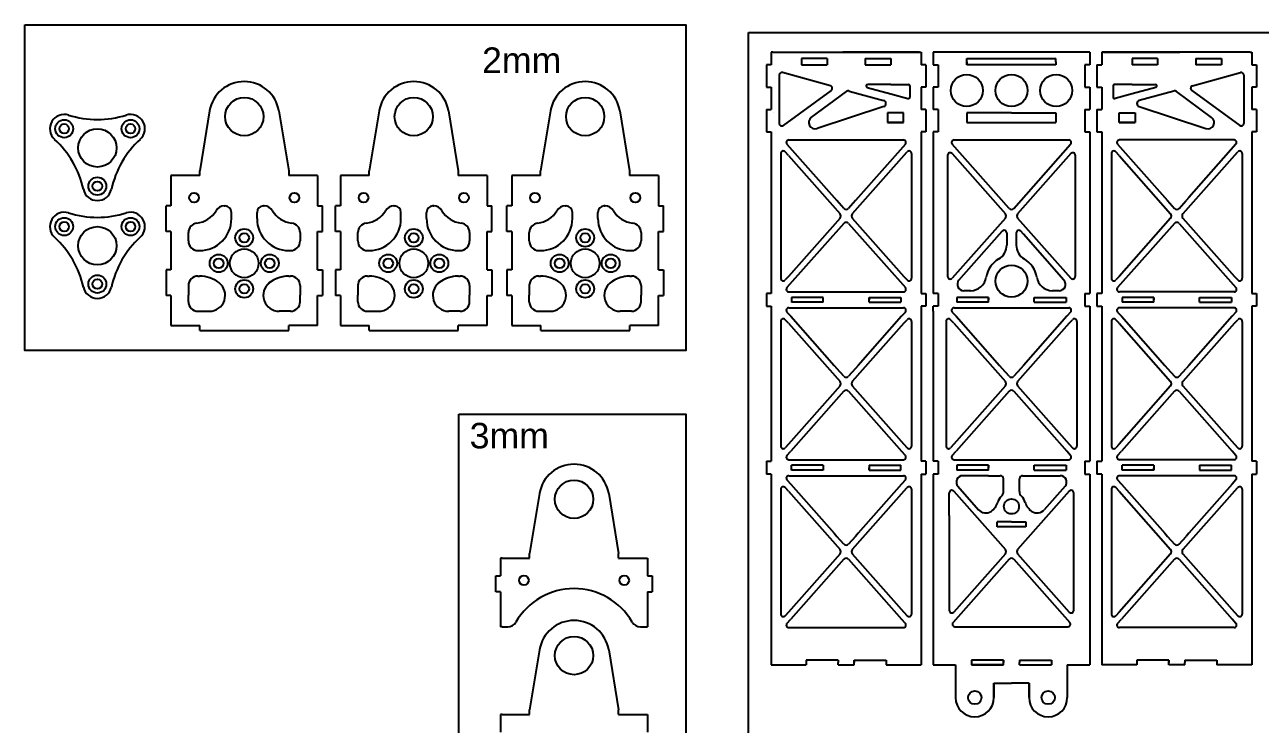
# Model space of a CAD drawing. Header units: millimetres. Extents: x 2149 to 2915, y 1257 to 1694.
# Drawn here: x 2148.8 to 2535.9, y 1474.5 to 1693.7 of the extents above; entities that cross this region are included whole.
import ezdxf

# ---------------------------------------------------------------- set-up
doc = ezdxf.new("R2010")
doc.units = ezdxf.units.MM
for name, color, linetype in [('1.5mm碳板', 114, 'Continuous'), ('2mm碳板', 1, 'Continuous'), ('3mm碳板', 160, 'Continuous'), ('沉头倒角', 90, 'Continuous')]:
    doc.layers.add(name, color=color, linetype=linetype)
doc.styles.get("Standard").update_dxf_attribs({"font": 'arial.ttf'})

msp = doc.modelspace()

# ---------------------------------------------------------------- linework, layer by layer
for points in [[(2148.77, 1693.7), (2355.9, 1693.7), (2355.9, 1591.58), (2148.77, 1591.58)], [(2375.49, 1691.27), (2915.17, 1691.27), (2915.17, 1257.02), (2375.49, 1257.02)], [(2284.72, 1571.67), (2355.9, 1571.67), (2355.9, 1257.02), (2284.72, 1257.02)]]:
    msp.add_lwpolyline(points, close=True)
at = {"layer": '1.5mm碳板'}
for p, q in [((2383.11, 1685.1), (2382.61, 1685.1)), ((2382.61, 1685.1), (2382.61, 1681.1)), ((2383.11, 1685.1), (2429.11, 1685.1)), ((2429.11, 1685.1), (2405.11, 1685.1)), ((2429.11, 1685.1), (2406.11, 1685.1)), ((2429.11, 1685.1), (2429.61, 1685.1)), ((2429.61, 1685.1), (2429.61, 1681.1)), ((2433.4, 1685.1), (2433.4, 1681.1)), ((2433.4, 1685.1), (2433.4, 1681.1)), ((2482.4, 1685.1), (2433.4, 1685.1)), ((2482.4, 1685.1), (2482.4, 1681.1)), ((2486.19, 1685.1), (2486.19, 1681.1)), ((2486.69, 1685.1), (2486.19, 1685.1)), ((2532.69, 1685.1), (2486.69, 1685.1)), ((2486.69, 1685.1), (2509.69, 1685.1)), ((2486.69, 1685.1), (2510.69, 1685.1)), ((2532.69, 1685.1), (2533.19, 1685.1)), ((2533.19, 1685.1), (2533.19, 1681.1)), ((2381.11, 1681.1), (2381.11, 1674.1)), ((2382.61, 1681.1), (2381.11, 1681.1)), ((2381.11, 1681.1), (2381.11, 1674.1)), ((2400.11, 1683.1), (2392.11, 1683.1)), ((2392.11, 1683.1), (2392.11, 1681.1)), ((2392.11, 1681.1), (2400.11, 1681.1)), ((2400.11, 1683.1), (2400.11, 1681.1)), ((2412.11, 1683.1), (2412.11, 1681.1)), ((2412.11, 1683.1), (2420.11, 1683.1)), ((2412.11, 1681.1), (2420.11, 1681.1)), ((2420.11, 1683.1), (2420.11, 1681.1)), ((2431.11, 1681.1), (2429.61, 1681.1)), ((2431.11, 1681.1), (2431.11, 1674.1)), ((2433.4, 1681.1), (2434.9, 1681.1)), ((2434.9, 1681.1), (2434.9, 1674.1)), ((2443.94, 1682.1), (2443.94, 1683.1)), ((2443.94, 1683.1), (2471.82, 1683.1)), ((2443.94, 1682.1), (2443.94, 1681.1)), ((2443.94, 1681.1), (2443.94, 1682.1)), ((2471.82, 1681.1), (2443.94, 1681.1)), ((2471.82, 1682.1), (2471.82, 1683.1)), ((2471.82, 1682.1), (2471.82, 1681.1)), ((2482.4, 1681.1), (2480.9, 1681.1)), ((2482.4, 1681.1), (2480.9, 1681.1)), ((2480.9, 1681.1), (2480.9, 1674.1)), ((2484.69, 1681.1), (2484.69, 1674.1)), ((2484.69, 1681.1), (2486.19, 1681.1)), ((2503.69, 1683.1), (2495.69, 1683.1)), ((2495.69, 1683.1), (2495.69, 1681.1)), ((2503.69, 1681.1), (2495.69, 1681.1)), ((2503.69, 1683.1), (2503.69, 1681.1)), ((2515.69, 1683.1), (2515.69, 1681.1)), ((2515.69, 1683.1), (2523.69, 1683.1)), ((2523.69, 1681.1), (2515.69, 1681.1)), ((2523.69, 1683.1), (2523.69, 1681.1)), ((2533.19, 1681.1), (2534.69, 1681.1)), ((2534.69, 1681.1), (2534.69, 1674.1)), ((2534.69, 1681.1), (2534.69, 1674.1)), ((2385.11, 1677.91), (2385.11, 1662.8)), ((2401.18, 1674.54), (2386.12, 1678.68)), ((2514.62, 1674.54), (2529.67, 1678.68)), ((2530.69, 1677.91), (2530.69, 1662.8)), ((2381.11, 1674.1), (2382.61, 1674.1)), ((2382.61, 1674.1), (2382.61, 1667.1)), ((2401.44, 1673.12), (2386.38, 1662.16)), ((2395.2, 1664.66), (2406.2, 1672.76)), ((2407.05, 1672.92), (2417.86, 1669.95)), ((2412.71, 1674.04), (2420.08, 1672.02)), ((2420.08, 1675.02), (2412.85, 1675.02)), ((2420.08, 1675.02), (2425.58, 1675.02)), ((2426.08, 1674.52), (2426.08, 1671.04)), ((2431.11, 1674.1), (2429.61, 1674.1)), ((2429.61, 1674.1), (2429.61, 1667.1)), ((2434.9, 1674.1), (2433.4, 1674.1)), ((2433.4, 1674.1), (2433.4, 1672.6)), ((2433.4, 1672.6), (2433.4, 1667.1)), ((2480.9, 1674.1), (2482.4, 1674.1)), ((2482.4, 1674.1), (2482.4, 1667.1)), ((2484.69, 1674.1), (2486.19, 1674.1)), ((2486.19, 1674.1), (2486.19, 1667.1)), ((2489.71, 1674.52), (2489.71, 1671.04)), ((2495.71, 1675.02), (2490.21, 1675.02)), ((2495.71, 1675.02), (2502.95, 1675.02)), ((2503.08, 1674.04), (2495.71, 1672.02)), ((2508.74, 1672.92), (2497.94, 1669.95)), ((2520.6, 1664.66), (2509.6, 1672.76)), ((2514.36, 1673.12), (2529.42, 1662.16)), ((2534.69, 1674.1), (2533.19, 1674.1)), ((2533.19, 1674.1), (2533.19, 1667.1)), ((2420.08, 1672.02), (2425.45, 1670.55)), ((2495.71, 1672.02), (2490.35, 1670.55)), ((2381.11, 1667.1), (2381.11, 1660.1)), ((2381.11, 1667.1), (2382.61, 1667.1)), ((2383.25, 1666.11), (2383.26, 1666.11)), ((2417.9, 1668.03), (2397.01, 1661.15)), ((2424.11, 1666.1), (2419.11, 1666.1)), ((2419.11, 1666.1), (2419.11, 1663.1)), ((2424.11, 1663.1), (2424.11, 1666.1)), ((2431.11, 1667.1), (2429.61, 1667.1)), ((2431.11, 1667.1), (2431.11, 1660.1)), ((2434.9, 1667.1), (2433.4, 1667.1)), ((2434.9, 1667.1), (2434.9, 1660.1)), ((2457.9, 1666.1), (2443.94, 1666.1)), ((2443.94, 1666.1), (2443.94, 1663.1)), ((2457.9, 1666.1), (2471.82, 1666.1)), ((2471.82, 1666.1), (2471.82, 1663.1)), ((2480.9, 1667.1), (2482.4, 1667.1)), ((2480.9, 1667.1), (2480.9, 1660.1)), ((2484.69, 1667.1), (2484.69, 1660.1)), ((2484.69, 1667.1), (2486.19, 1667.1)), ((2491.69, 1666.1), (2496.69, 1666.1)), ((2491.69, 1663.1), (2491.69, 1666.1)), ((2496.69, 1666.1), (2496.69, 1663.1)), ((2497.89, 1668.03), (2518.79, 1661.15)), ((2532.54, 1666.11), (2532.54, 1666.11)), ((2534.69, 1667.1), (2533.19, 1667.1)), ((2534.69, 1667.1), (2534.69, 1660.1)), ((2424.11, 1663.1), (2419.11, 1663.1)), ((2419.11, 1663.1), (2424.11, 1663.1)), ((2419.11, 1663.1), (2424.11, 1663.1)), ((2443.94, 1663.1), (2471.82, 1663.1)), ((2491.69, 1663.1), (2496.69, 1663.1)), ((2496.69, 1663.1), (2491.69, 1663.1)), ((2496.69, 1663.1), (2491.69, 1663.1)), ((2381.11, 1660.1), (2382.61, 1660.1)), ((2382.61, 1660.1), (2382.61, 1609.5)), ((2388.16, 1657.6), (2424.06, 1657.6)), ((2431.11, 1660.1), (2429.61, 1660.1)), ((2429.61, 1660.1), (2429.61, 1609.5)), ((2433.4, 1660.1), (2433.4, 1611)), ((2434.9, 1660.1), (2433.4, 1660.1)), ((2439.95, 1657.6), (2475.84, 1657.6)), ((2480.9, 1660.1), (2482.4, 1660.1)), ((2482.4, 1660.1), (2482.4, 1609.5)), ((2484.69, 1660.1), (2486.19, 1660.1)), ((2486.19, 1660.1), (2486.19, 1609.5)), ((2527.63, 1657.6), (2491.74, 1657.6)), ((2534.69, 1660.1), (2533.19, 1660.1)), ((2533.19, 1660.1), (2533.19, 1609.5)), ((2385.61, 1653.35), (2385.61, 1614.25)), ((2388.01, 1652.75), (2387.01, 1653.88)), ((2387.57, 1656.27), (2402.37, 1639.54)), ((2424.66, 1656.27), (2409.86, 1639.54)), ((2424.21, 1652.75), (2425.21, 1653.88)), ((2426.61, 1653.35), (2426.61, 1614.25)), ((2439.3, 1653.31), (2455.98, 1634.46)), ((2457.15, 1636.15), (2439.35, 1656.27)), ((2458.65, 1636.15), (2476.44, 1656.27)), ((2476.5, 1653.31), (2459.82, 1634.46)), ((2489.19, 1653.35), (2489.19, 1614.25)), ((2491.59, 1652.75), (2490.59, 1653.88)), ((2491.14, 1656.27), (2505.94, 1639.54)), ((2528.23, 1656.27), (2513.43, 1639.54)), ((2527.79, 1652.75), (2528.79, 1653.88)), ((2530.19, 1653.35), (2530.19, 1614.25)), ((2388.01, 1652.75), (2404.19, 1634.46)), ((2424.21, 1652.75), (2408.03, 1634.46)), ((2437.9, 1652.78), (2437.9, 1614.81)), ((2477.9, 1652.78), (2477.9, 1614.81)), ((2491.59, 1652.75), (2507.76, 1634.46)), ((2527.79, 1652.75), (2511.61, 1634.46)), ((2402.37, 1639.54), (2403.21, 1638.58)), ((2405.36, 1636.15), (2403.21, 1638.58)), ((2409.01, 1638.58), (2406.86, 1636.15)), ((2409.86, 1639.54), (2409.01, 1638.58)), ((2505.94, 1639.54), (2506.79, 1638.58)), ((2506.79, 1638.58), (2508.94, 1636.15)), ((2510.44, 1636.15), (2512.59, 1638.58)), ((2513.43, 1639.54), (2512.59, 1638.58)), ((2405.36, 1631.44), (2387.57, 1611.33)), ((2404.19, 1633.14), (2388.01, 1614.85)), ((2406.86, 1631.44), (2424.66, 1611.33)), ((2408.03, 1633.14), (2424.21, 1614.85)), ((2455.98, 1633.14), (2439.3, 1614.28)), ((2459.82, 1633.14), (2476.5, 1614.28)), ((2508.94, 1631.44), (2491.14, 1611.33)), ((2507.76, 1633.14), (2491.59, 1614.85)), ((2510.44, 1631.44), (2528.23, 1611.33)), ((2511.61, 1633.14), (2527.79, 1614.85)), ((2441.45, 1613.69), (2454.15, 1628.06)), ((2454.15, 1628.06), (2455, 1629.01)), ((2456.4, 1628.48), (2456.4, 1624.63)), ((2459.4, 1628.48), (2459.4, 1624.63)), ((2461.64, 1628.06), (2460.8, 1629.01)), ((2474.35, 1613.69), (2461.64, 1628.06)), ((2388.01, 1614.85), (2387.01, 1613.72)), ((2424.21, 1614.85), (2425.21, 1613.72)), ((2491.59, 1614.85), (2490.59, 1613.72)), ((2527.79, 1614.85), (2528.79, 1613.72)), ((2433.4, 1611), (2433.4, 1609.5)), ((2445.05, 1610.37), (2442.94, 1610.37)), ((2472.85, 1610.37), (2470.74, 1610.37)), ((2381.11, 1609.5), (2381.11, 1605.5)), ((2382.61, 1609.5), (2381.11, 1609.5)), ((2388.16, 1610), (2424.06, 1610)), ((2388.95, 1608.25), (2388.95, 1606.75)), ((2398.95, 1608.25), (2388.95, 1608.25)), ((2398.95, 1606.75), (2388.95, 1606.75)), ((2398.95, 1607.5), (2398.95, 1608.25)), ((2398.95, 1607.5), (2398.95, 1608.25)), ((2398.95, 1606.75), (2398.95, 1607.5)), ((2413.27, 1607.5), (2413.27, 1608.25)), ((2413.27, 1607.5), (2413.27, 1608.25)), ((2413.27, 1608.25), (2423.27, 1608.25)), ((2413.27, 1608.25), (2413.27, 1607.5)), ((2413.27, 1606.75), (2413.27, 1607.5)), ((2413.27, 1606.75), (2423.27, 1606.75)), ((2423.27, 1608.25), (2423.27, 1606.75)), ((2429.61, 1609.5), (2431.11, 1609.5)), ((2431.11, 1609.5), (2431.11, 1605.5)), ((2434.9, 1609.5), (2433.4, 1609.5)), ((2434.9, 1609.5), (2434.9, 1605.5)), ((2440.74, 1608.25), (2440.74, 1606.75)), ((2450.74, 1608.25), (2440.74, 1608.25)), ((2450.74, 1606.75), (2440.74, 1606.75)), ((2450.74, 1607.5), (2450.74, 1608.25)), ((2450.74, 1607.5), (2450.74, 1608.25)), ((2450.74, 1608.25), (2450.74, 1607.5)), ((2450.74, 1606.75), (2450.74, 1607.5)), ((2465.06, 1607.5), (2465.06, 1608.25)), ((2465.06, 1607.5), (2465.06, 1608.25)), ((2465.06, 1608.25), (2475.06, 1608.25)), ((2465.06, 1606.75), (2465.06, 1607.5)), ((2465.06, 1606.75), (2475.06, 1606.75)), ((2475.06, 1608.25), (2475.06, 1606.75)), ((2480.9, 1609.5), (2482.4, 1609.5)), ((2480.9, 1609.5), (2480.9, 1605.5)), ((2484.69, 1609.5), (2484.69, 1605.5)), ((2486.19, 1609.5), (2484.69, 1609.5)), ((2527.63, 1610), (2491.74, 1610)), ((2492.53, 1608.25), (2492.53, 1606.75)), ((2502.53, 1608.25), (2492.53, 1608.25)), ((2502.53, 1606.75), (2492.53, 1606.75)), ((2502.53, 1607.5), (2502.53, 1608.25)), ((2502.53, 1607.5), (2502.53, 1608.25)), ((2502.53, 1608.25), (2502.53, 1607.5)), ((2502.53, 1606.75), (2502.53, 1607.5)), ((2516.84, 1607.5), (2516.84, 1608.25)), ((2516.84, 1607.5), (2516.84, 1608.25)), ((2516.84, 1608.25), (2526.84, 1608.25)), ((2516.84, 1606.75), (2516.84, 1607.5)), ((2516.84, 1606.75), (2526.84, 1606.75)), ((2526.84, 1608.25), (2526.84, 1606.75)), ((2533.19, 1609.5), (2534.69, 1609.5)), ((2534.69, 1609.5), (2534.69, 1605.5)), ((2381.11, 1605.5), (2382.61, 1605.5)), ((2382.61, 1605.5), (2382.61, 1556.9)), ((2387.57, 1603.67), (2388.74, 1602.34)), ((2388.16, 1605), (2424.06, 1605)), ((2424.66, 1603.67), (2423.48, 1602.34)), ((2431.11, 1605.5), (2429.61, 1605.5)), ((2429.61, 1605.5), (2429.61, 1556.9)), ((2434.9, 1605.5), (2433.4, 1605.5)), ((2433.4, 1604), (2433.4, 1605.5)), ((2433.4, 1604), (2433.4, 1574.13)), ((2439.35, 1603.67), (2440.53, 1602.34)), ((2439.95, 1605), (2475.84, 1605)), ((2476.44, 1603.67), (2475.27, 1602.34)), ((2480.9, 1605.5), (2482.4, 1605.5)), ((2482.4, 1605.5), (2482.4, 1562.34)), ((2484.69, 1605.5), (2486.19, 1605.5)), ((2486.19, 1605.5), (2486.19, 1556.9)), ((2491.14, 1603.67), (2492.32, 1602.34)), ((2527.63, 1605), (2491.74, 1605)), ((2528.23, 1603.67), (2527.05, 1602.34)), ((2534.69, 1605.5), (2533.19, 1605.5)), ((2533.19, 1605.5), (2533.19, 1556.9)), ((2385.61, 1600.75), (2385.61, 1561.65)), ((2388.01, 1600.15), (2387.01, 1601.28)), ((2388.01, 1600.15), (2404.19, 1581.86)), ((2388.74, 1602.34), (2402.37, 1586.94)), ((2424.21, 1600.15), (2408.03, 1581.86)), ((2423.48, 1602.34), (2409.86, 1586.94)), ((2424.21, 1600.15), (2425.21, 1601.28)), ((2426.61, 1600.75), (2426.61, 1561.65)), ((2437.4, 1600.75), (2437.4, 1561.65)), ((2439.8, 1600.15), (2438.8, 1601.28)), ((2439.8, 1600.15), (2455.98, 1581.86)), ((2440.53, 1602.34), (2454.15, 1586.94)), ((2476, 1600.15), (2459.82, 1581.86)), ((2475.27, 1602.34), (2461.64, 1586.94)), ((2476, 1600.15), (2477, 1601.28)), ((2478.4, 1600.75), (2478.4, 1561.65)), ((2489.19, 1600.75), (2489.19, 1561.65)), ((2491.59, 1600.15), (2490.59, 1601.28)), ((2491.59, 1600.15), (2507.76, 1581.86)), ((2492.32, 1602.34), (2505.94, 1586.94)), ((2527.79, 1600.15), (2511.61, 1581.86)), ((2527.05, 1602.34), (2513.43, 1586.94)), ((2527.79, 1600.15), (2528.79, 1601.28)), ((2530.19, 1600.75), (2530.19, 1561.65)), ((2402.37, 1586.94), (2403.21, 1585.98)), ((2405.36, 1583.55), (2403.21, 1585.98)), ((2409.01, 1585.98), (2406.86, 1583.55)), ((2409.86, 1586.94), (2409.01, 1585.98)), ((2454.15, 1586.94), (2455, 1585.98)), ((2457.15, 1583.55), (2455, 1585.98)), ((2460.8, 1585.98), (2458.65, 1583.55)), ((2461.64, 1586.94), (2460.8, 1585.98)), ((2505.94, 1586.94), (2506.79, 1585.98)), ((2506.79, 1585.98), (2508.94, 1583.55)), ((2510.44, 1583.55), (2512.59, 1585.98)), ((2513.43, 1586.94), (2512.59, 1585.98)), ((2404.19, 1580.54), (2388.01, 1562.25)), ((2408.03, 1580.54), (2424.21, 1562.25)), ((2455.98, 1580.54), (2439.8, 1562.25)), ((2459.82, 1580.54), (2476, 1562.25)), ((2507.76, 1580.54), (2491.59, 1562.25)), ((2511.61, 1580.54), (2527.79, 1562.25)), ((2405.36, 1578.84), (2388.74, 1560.06)), ((2406.86, 1578.84), (2423.48, 1560.06)), ((2457.15, 1578.84), (2440.53, 1560.06)), ((2458.65, 1578.84), (2475.27, 1560.06)), ((2508.94, 1578.84), (2492.32, 1560.06)), ((2510.44, 1578.84), (2527.05, 1560.06)), ((2433.4, 1574.13), (2433.4, 1556.9)), ((2388.01, 1562.25), (2387.01, 1561.12)), ((2387.57, 1558.73), (2388.74, 1560.06)), ((2424.66, 1558.73), (2423.48, 1560.06)), ((2424.21, 1562.25), (2425.21, 1561.12)), ((2439.8, 1562.25), (2438.8, 1561.12)), ((2439.35, 1558.73), (2440.53, 1560.06)), ((2476.44, 1558.73), (2475.27, 1560.06)), ((2476, 1562.25), (2477, 1561.12)), ((2482.4, 1562.34), (2482.4, 1556.9)), ((2491.59, 1562.25), (2490.59, 1561.12)), ((2491.14, 1558.73), (2492.32, 1560.06)), ((2528.23, 1558.73), (2527.05, 1560.06)), ((2527.79, 1562.25), (2528.79, 1561.12)), ((2381.11, 1556.9), (2381.11, 1552.9)), ((2381.11, 1556.9), (2382.61, 1556.9)), ((2388.16, 1557.4), (2424.06, 1557.4)), ((2431.11, 1556.9), (2429.61, 1556.9)), ((2431.11, 1556.9), (2431.11, 1552.9)), ((2434.9, 1556.9), (2433.4, 1556.9)), ((2434.9, 1556.9), (2434.9, 1552.9)), ((2439.95, 1557.4), (2475.84, 1557.4)), ((2480.9, 1556.9), (2482.4, 1556.9)), ((2480.9, 1556.9), (2480.9, 1552.9)), ((2484.69, 1556.9), (2484.69, 1552.9)), ((2484.69, 1556.9), (2486.19, 1556.9)), ((2527.63, 1557.4), (2491.74, 1557.4)), ((2534.69, 1556.9), (2533.19, 1556.9)), ((2534.69, 1556.9), (2534.69, 1552.9)), ((2382.61, 1552.9), (2381.11, 1552.9)), ((2382.61, 1552.9), (2382.61, 1493.1)), ((2388.16, 1552.4), (2424.06, 1552.4)), ((2388.95, 1554.15), (2388.95, 1555.65)), ((2398.95, 1555.65), (2388.95, 1555.65)), ((2398.95, 1554.15), (2388.95, 1554.15)), ((2398.95, 1555.65), (2398.95, 1554.9)), ((2398.95, 1554.9), (2398.95, 1554.15)), ((2398.95, 1554.9), (2398.95, 1554.15)), ((2413.27, 1555.65), (2413.27, 1554.9)), ((2413.27, 1555.65), (2423.27, 1555.65)), ((2413.27, 1554.9), (2413.27, 1554.15)), ((2413.27, 1554.9), (2413.27, 1554.15)), ((2413.27, 1554.15), (2413.27, 1554.9)), ((2413.27, 1554.15), (2423.27, 1554.15)), ((2423.27, 1554.15), (2423.27, 1555.65)), ((2429.61, 1552.9), (2431.11, 1552.9)), ((2429.61, 1552.9), (2429.61, 1493.1)), ((2433.4, 1552.9), (2433.4, 1527.1)), ((2434.9, 1552.9), (2433.4, 1552.9)), ((2440.74, 1555.65), (2440.74, 1554.15)), ((2450.74, 1555.65), (2440.74, 1555.65)), ((2450.74, 1554.15), (2440.74, 1554.15)), ((2450.74, 1552.4), (2442.62, 1552.4)), ((2450.74, 1554.9), (2450.74, 1555.65)), ((2450.74, 1554.9), (2450.74, 1555.65)), ((2450.74, 1555.65), (2450.74, 1554.9)), ((2450.74, 1554.15), (2450.74, 1554.9)), ((2450.74, 1552.4), (2454.4, 1552.4)), ((2461.4, 1552.4), (2473.18, 1552.4)), ((2465.06, 1554.9), (2465.06, 1555.65)), ((2465.06, 1554.9), (2465.06, 1555.65)), ((2465.06, 1555.65), (2475.06, 1555.65)), ((2465.06, 1554.15), (2465.06, 1554.9)), ((2465.06, 1554.15), (2475.06, 1554.15)), ((2475.06, 1555.65), (2475.06, 1554.15)), ((2480.9, 1552.9), (2482.4, 1552.9)), ((2482.4, 1552.9), (2482.4, 1527.1)), ((2486.19, 1552.9), (2484.69, 1552.9)), ((2486.19, 1552.9), (2486.19, 1493.1)), ((2527.63, 1552.4), (2491.74, 1552.4)), ((2492.53, 1554.15), (2492.53, 1555.65)), ((2502.53, 1555.65), (2492.53, 1555.65)), ((2502.53, 1554.15), (2492.53, 1554.15)), ((2502.53, 1555.65), (2502.53, 1554.9)), ((2502.53, 1554.9), (2502.53, 1554.15)), ((2502.53, 1554.9), (2502.53, 1554.15)), ((2502.53, 1554.15), (2502.53, 1554.9)), ((2516.84, 1555.65), (2516.84, 1554.9)), ((2516.84, 1555.65), (2526.84, 1555.65)), ((2516.84, 1554.9), (2516.84, 1554.15)), ((2516.84, 1554.9), (2516.84, 1554.15)), ((2516.84, 1554.15), (2526.84, 1554.15)), ((2526.84, 1554.15), (2526.84, 1555.65)), ((2533.19, 1552.9), (2534.69, 1552.9)), ((2533.19, 1552.9), (2533.19, 1493.1)), ((2388.01, 1547.55), (2387.01, 1548.68)), ((2387.57, 1551.07), (2388.74, 1549.74)), ((2388.74, 1549.74), (2402.37, 1534.34)), ((2423.48, 1549.74), (2409.86, 1534.34)), ((2424.66, 1551.07), (2423.48, 1549.74)), ((2424.21, 1547.55), (2425.21, 1548.68)), ((2441.12, 1549.07), (2447.61, 1541.73)), ((2455.4, 1548.9), (2455.4, 1551.4)), ((2455.4, 1547.44), (2455.4, 1548.9)), ((2460.4, 1548.9), (2460.4, 1551.4)), ((2460.4, 1547.44), (2460.4, 1548.9)), ((2474.68, 1549.07), (2468.18, 1541.73)), ((2491.59, 1547.55), (2490.59, 1548.68)), ((2491.14, 1551.07), (2492.32, 1549.74)), ((2492.32, 1549.74), (2505.94, 1534.34)), ((2527.05, 1549.74), (2513.43, 1534.34)), ((2528.23, 1551.07), (2527.05, 1549.74)), ((2527.79, 1547.55), (2528.79, 1548.68)), ((2385.61, 1548.15), (2385.61, 1509.05)), ((2388.01, 1547.55), (2404.19, 1529.26)), ((2424.21, 1547.55), (2408.03, 1529.26)), ((2426.61, 1548.15), (2426.61, 1509.05)), ((2438.4, 1539.9), (2438.4, 1547.02)), ((2439.8, 1547.55), (2455.98, 1529.26)), ((2476, 1547.55), (2459.82, 1529.26)), ((2477.4, 1510.18), (2477.4, 1547.02)), ((2489.19, 1548.15), (2489.19, 1509.05)), ((2491.59, 1547.55), (2507.76, 1529.26)), ((2527.79, 1547.55), (2511.61, 1529.26)), ((2530.19, 1548.15), (2530.19, 1509.05)), ((2438.4, 1539.9), (2438.4, 1510.18)), ((2448.78, 1540.4), (2448.79, 1540.4)), ((2457.9, 1537.9), (2453.4, 1537.9)), ((2453.4, 1536.4), (2453.4, 1537.9)), ((2457.9, 1537.9), (2462.4, 1537.9)), ((2462.4, 1537.9), (2462.4, 1536.4)), ((2402.37, 1534.34), (2403.21, 1533.38)), ((2405.36, 1530.95), (2403.21, 1533.38)), ((2409.01, 1533.38), (2406.86, 1530.95)), ((2409.86, 1534.34), (2409.01, 1533.38)), ((2462.4, 1536.4), (2453.4, 1536.4)), ((2505.94, 1534.34), (2506.79, 1533.38)), ((2506.79, 1533.38), (2508.94, 1530.95)), ((2510.44, 1530.95), (2512.59, 1533.38)), ((2513.43, 1534.34), (2512.59, 1533.38)), ((2404.19, 1527.94), (2388.01, 1509.65)), ((2405.36, 1526.24), (2388.74, 1507.46)), ((2406.86, 1526.24), (2423.48, 1507.46)), ((2408.03, 1527.94), (2424.21, 1509.65)), ((2433.4, 1527.1), (2433.4, 1493.1)), ((2457.15, 1526.24), (2439.6, 1506.41)), ((2455.98, 1527.94), (2439.8, 1509.65)), ((2458.65, 1526.24), (2476.19, 1506.41)), ((2459.82, 1527.94), (2476, 1509.65)), ((2482.4, 1527.1), (2482.4, 1493.1)), ((2507.76, 1527.94), (2491.59, 1509.65)), ((2508.94, 1526.24), (2492.32, 1507.46)), ((2510.44, 1526.24), (2527.05, 1507.46)), ((2511.61, 1527.94), (2527.79, 1509.65)), ((2388.01, 1509.65), (2387.01, 1508.52)), ((2424.21, 1509.65), (2425.21, 1508.52)), ((2491.59, 1509.65), (2490.59, 1508.52)), ((2527.79, 1509.65), (2528.79, 1508.52)), ((2387.57, 1506.13), (2388.74, 1507.46)), ((2424.66, 1506.13), (2423.48, 1507.46)), ((2491.14, 1506.13), (2492.32, 1507.46)), ((2528.23, 1506.13), (2527.05, 1507.46)), ((2388.16, 1504.8), (2424.06, 1504.8)), ((2440.2, 1505.08), (2475.6, 1505.08)), ((2527.63, 1504.8), (2491.74, 1504.8)), ((2393.61, 1494.6), (2393.61, 1493.1)), ((2403.61, 1494.6), (2393.61, 1494.6)), ((2403.61, 1494.6), (2403.61, 1493.85)), ((2408.61, 1493.85), (2408.61, 1494.6)), ((2408.61, 1493.85), (2408.61, 1494.6)), ((2408.61, 1494.6), (2418.61, 1494.6)), ((2408.61, 1494.6), (2408.61, 1493.85)), ((2418.61, 1494.6), (2418.61, 1493.1)), ((2445.4, 1494.6), (2445.4, 1493.1)), ((2455.4, 1494.6), (2445.4, 1494.6)), ((2455.4, 1493.85), (2455.4, 1494.6)), ((2455.4, 1493.85), (2455.4, 1494.6)), ((2455.4, 1494.6), (2455.4, 1493.85)), ((2460.4, 1494.6), (2470.4, 1494.6)), ((2460.4, 1494.6), (2460.4, 1493.85)), ((2470.4, 1494.6), (2470.4, 1493.1)), ((2497.19, 1494.6), (2497.19, 1493.1)), ((2507.19, 1494.6), (2497.19, 1494.6)), ((2507.19, 1493.85), (2507.19, 1494.6)), ((2507.19, 1493.85), (2507.19, 1494.6)), ((2507.19, 1494.6), (2507.19, 1493.85)), ((2512.19, 1494.6), (2522.19, 1494.6)), ((2512.19, 1494.6), (2512.19, 1493.85)), ((2522.19, 1494.6), (2522.19, 1493.1)), ((2382.61, 1493.1), (2383.11, 1493.1)), ((2383.11, 1493.1), (2393.61, 1493.1)), ((2403.61, 1493.1), (2403.61, 1493.85)), ((2403.61, 1493.1), (2408.61, 1493.1)), ((2408.61, 1493.1), (2408.61, 1493.85)), ((2418.61, 1493.1), (2429.61, 1493.1)), ((2433.4, 1493.1), (2440.4, 1493.1)), ((2440.4, 1493.1), (2440.4, 1482.86)), ((2455.4, 1493.1), (2445.4, 1493.1)), ((2445.4, 1493.1), (2455.4, 1493.1)), ((2455.4, 1493.1), (2455.4, 1493.85)), ((2460.4, 1493.1), (2460.4, 1493.85)), ((2460.4, 1493.1), (2470.4, 1493.1)), ((2460.4, 1493.1), (2470.4, 1493.1)), ((2475.4, 1493.1), (2482.4, 1493.1)), ((2475.4, 1493.1), (2475.4, 1482.86)), ((2497.19, 1493.1), (2486.19, 1493.1)), ((2507.19, 1493.1), (2507.19, 1493.85)), ((2512.19, 1493.1), (2507.19, 1493.1)), ((2512.19, 1493.1), (2512.19, 1493.85)), ((2532.69, 1493.1), (2522.19, 1493.1)), ((2533.19, 1493.1), (2532.69, 1493.1)), ((2452.4, 1487.34), (2452.4, 1482.86)), ((2452.4, 1482.86), (2452.4, 1487.34)), ((2452.4, 1487.34), (2457.9, 1487.34)), ((2463.4, 1487.34), (2457.9, 1487.34)), ((2463.4, 1487.34), (2463.4, 1482.86)), ((2463.4, 1482.86), (2463.4, 1487.34))]:
    msp.add_line(p, q, dxfattribs=at)
for centre, radius in [((2443.9, 1673.1), 5), ((2457.9, 1673.1), 5), ((2471.9, 1673.1), 5), ((2457.9, 1613.37), 5), ((2457.9, 1542.75), 2.35), ((2446.4, 1482.86), 2.1), ((2469.4, 1482.86), 2.1)]:
    msp.add_circle(centre, radius, dxfattribs=at)
for centre, radius, start, end in [((2385.91, 1677.91), 0.8, 74.6085, 180), ((2529.89, 1677.91), 0.8, 0, 105.3915), ((2400.97, 1673.77), 0.8, 306.0553, 74.6085), ((2406.79, 1671.96), 1, 74.6085, 126.3728), ((2412.85, 1674.52), 0.5, 90, 254.685), ((2425.58, 1674.52), 0.5, 360, 90), ((2490.21, 1674.52), 0.5, 90, 180), ((2502.95, 1674.52), 0.5, 285.315, 90), ((2509.01, 1671.96), 1, 53.6272, 105.3915), ((2514.83, 1673.77), 0.8, 105.3915, 233.9447), ((2417.59, 1668.98), 1, 288.2293, 74.6085), ((2425.58, 1671.04), 0.5, 254.685, 360), ((2490.21, 1671.04), 0.5, 180, 285.315), ((2498.21, 1668.98), 1, 105.3915, 251.7707), ((2396.38, 1663.05), 2, 126.3728, 288.2293), ((2519.41, 1663.05), 2, 251.7707, 53.6272), ((2385.91, 1662.8), 0.8, 180, 306.0553), ((2529.89, 1662.8), 0.8, 233.9447, 0), ((2388.16, 1656.8), 0.8, 90, 221.5016), ((2424.06, 1656.8), 0.8, 318.4984, 90), ((2439.95, 1656.8), 0.8, 90, 221.5016), ((2475.84, 1656.8), 0.8, 318.4984, 90), ((2491.74, 1656.8), 0.8, 90, 221.5016), ((2527.63, 1656.8), 0.8, 318.4984, 90), ((2386.41, 1653.35), 0.8, 41.5016, 180), ((2425.81, 1653.35), 0.8, 0, 138.4984), ((2438.7, 1652.78), 0.8, 41.5016, 180), ((2477.1, 1652.78), 0.8, 0, 138.4984), ((2489.99, 1653.35), 0.8, 41.5016, 180), ((2529.39, 1653.35), 0.8, 0, 138.4984), ((2403.44, 1633.8), 1, 318.4984, 41.5016), ((2406.11, 1636.82), 1, 221.5016, 318.4984), ((2408.78, 1633.8), 1, 138.4984, 221.5016), ((2455.23, 1633.8), 1, 318.4984, 41.5016), ((2457.9, 1636.82), 1, 221.5016, 318.4984), ((2460.57, 1633.8), 1, 138.4984, 221.5016), ((2507.02, 1633.8), 1, 318.4984, 41.5016), ((2509.69, 1636.82), 1, 221.5016, 318.4984), ((2512.36, 1633.8), 1, 138.4984, 221.5016), ((2406.11, 1630.78), 1, 41.5016, 138.4984), ((2509.69, 1630.78), 1, 41.5016, 138.4984), ((2455.6, 1628.48), 0.8, 0, 138.4984), ((2460.2, 1628.48), 0.8, 41.5016, 180), ((2451.4, 1624.63), 5, 300, 0), ((2464.4, 1624.63), 5, 180, 240), ((2457.9, 1613.37), 8, 120, 171.1501), ((2457.9, 1613.37), 8, 8.8499, 60), ((2386.41, 1614.25), 0.8, 180, 318.4984), ((2425.81, 1614.25), 0.8, 221.5016, 0), ((2438.7, 1614.81), 0.8, 180, 318.4984), ((2445.05, 1615.37), 5, 270, 351.1501), ((2470.74, 1615.37), 5, 188.8499, 270), ((2477.1, 1614.81), 0.8, 221.5016, 0), ((2489.99, 1614.25), 0.8, 180, 318.4984), ((2529.39, 1614.25), 0.8, 221.5016, 0), ((2388.16, 1610.8), 0.8, 138.4984, 270), ((2424.06, 1610.8), 0.8, 270, 41.5016), ((2442.94, 1612.37), 2, 138.4984, 270), ((2472.85, 1612.37), 2, 270, 41.5016), ((2491.74, 1610.8), 0.8, 138.4984, 270), ((2527.63, 1610.8), 0.8, 270, 41.5016), ((2388.16, 1604.2), 0.8, 90, 221.5016), ((2424.06, 1604.2), 0.8, 318.4984, 90), ((2439.95, 1604.2), 0.8, 90, 221.5016), ((2475.84, 1604.2), 0.8, 318.4984, 90), ((2491.74, 1604.2), 0.8, 90, 221.5016), ((2527.63, 1604.2), 0.8, 318.4984, 90), ((2386.41, 1600.75), 0.8, 41.5016, 180), ((2425.81, 1600.75), 0.8, 0, 138.4984), ((2438.2, 1600.75), 0.8, 41.5016, 180), ((2477.6, 1600.75), 0.8, 0, 138.4984), ((2489.99, 1600.75), 0.8, 41.5016, 180), ((2529.39, 1600.75), 0.8, 0, 138.4984), ((2406.11, 1584.22), 1, 221.5016, 318.4984), ((2457.9, 1584.22), 1, 221.5016, 318.4984), ((2509.69, 1584.22), 1, 221.5016, 318.4984), ((2403.44, 1581.2), 1, 318.4984, 41.5016), ((2408.78, 1581.2), 1, 138.4984, 221.5016), ((2455.23, 1581.2), 1, 318.4984, 41.5016), ((2460.57, 1581.2), 1, 138.4984, 221.5016), ((2507.02, 1581.2), 1, 318.4984, 41.5016), ((2512.36, 1581.2), 1, 138.4984, 221.5016), ((2406.11, 1578.18), 1, 41.5016, 138.4984), ((2457.9, 1578.18), 1, 41.5016, 138.4984), ((2509.69, 1578.18), 1, 41.5016, 138.4984), ((2386.41, 1561.65), 0.8, 180, 318.4984), ((2425.81, 1561.65), 0.8, 221.5016, 0), ((2438.2, 1561.65), 0.8, 180, 318.4984), ((2477.6, 1561.65), 0.8, 221.5016, 0), ((2489.99, 1561.65), 0.8, 180, 318.4984), ((2529.39, 1561.65), 0.8, 221.5016, 0), ((2388.16, 1558.2), 0.8, 138.4984, 270), ((2424.06, 1558.2), 0.8, 270, 41.5016), ((2439.95, 1558.2), 0.8, 138.4984, 270), ((2475.84, 1558.2), 0.8, 270, 41.5016), ((2491.74, 1558.2), 0.8, 138.4984, 270), ((2527.63, 1558.2), 0.8, 270, 41.5016), ((2388.16, 1551.6), 0.8, 90, 221.5016), ((2424.06, 1551.6), 0.8, 318.4984, 90), ((2442.62, 1550.4), 2, 90, 221.5016), ((2454.4, 1551.4), 1, 0, 90), ((2461.4, 1551.4), 1, 90, 180), ((2473.18, 1550.4), 2, 318.4984, 90), ((2491.74, 1551.6), 0.8, 90, 221.5016), ((2527.63, 1551.6), 0.8, 318.4984, 90), ((2386.41, 1548.15), 0.8, 41.5016, 180), ((2425.81, 1548.15), 0.8, 0, 138.4984), ((2489.99, 1548.15), 0.8, 41.5016, 180), ((2529.39, 1548.15), 0.8, 0, 138.4984), ((2439.2, 1547.02), 0.8, 41.5016, 180), ((2457.9, 1542.75), 4.5, 133.8131, 163.8026), ((2453.4, 1547.44), 2, 313.8131, 0), ((2462.4, 1547.44), 2, 180, 226.1869), ((2457.9, 1542.75), 4.5, 16.1974, 46.1869), ((2476.6, 1547.02), 0.8, 0, 138.4984), ((2449.86, 1543.72), 3, 221.5016, 302.8905), ((2448.78, 1545.4), 5, 302.8905, 343.8026), ((2467.02, 1545.4), 5, 196.1974, 237.1095), ((2465.94, 1543.72), 3, 237.1095, 318.4984), ((2403.44, 1528.6), 1, 318.4984, 41.5016), ((2406.11, 1531.62), 1, 221.5016, 318.4984), ((2408.78, 1528.6), 1, 138.4984, 221.5016), ((2455.23, 1528.6), 1, 318.4984, 41.5016), ((2460.57, 1528.6), 1, 138.4984, 221.5016), ((2507.02, 1528.6), 1, 318.4984, 41.5016), ((2509.69, 1531.62), 1, 221.5016, 318.4984), ((2512.36, 1528.6), 1, 138.4984, 221.5016), ((2406.11, 1525.58), 1, 41.5016, 138.4984), ((2457.9, 1525.58), 1, 41.5016, 138.4984), ((2509.69, 1525.58), 1, 41.5016, 138.4984), ((2439.2, 1510.18), 0.8, 180, 318.4984), ((2476.6, 1510.18), 0.8, 221.5016, 0), ((2386.41, 1509.05), 0.8, 180, 318.4984), ((2388.16, 1505.6), 0.8, 138.4984, 270), ((2424.06, 1505.6), 0.8, 270, 41.5016), ((2425.81, 1509.05), 0.8, 221.5016, 0), ((2440.2, 1505.88), 0.8, 138.4984, 270), ((2475.6, 1505.88), 0.8, 270, 41.5016), ((2489.99, 1509.05), 0.8, 180, 318.4984), ((2491.74, 1505.6), 0.8, 138.4984, 270), ((2527.63, 1505.6), 0.8, 270, 41.5016), ((2529.39, 1509.05), 0.8, 221.5016, 0), ((2446.4, 1482.86), 6, 180, 0), ((2469.4, 1482.86), 6, 180, 0)]:
    msp.add_arc(centre, radius, start, end, dxfattribs=at)
at = {"layer": '2mm碳板'}
for p, q in [((2206.69, 1666.7), (2203.58, 1647.9)), ((2228.4, 1666.67), (2231.46, 1647.9)), ((2259.8, 1666.7), (2256.69, 1647.9)), ((2281.51, 1666.67), (2284.57, 1647.9)), ((2313.5, 1666.7), (2310.39, 1647.9)), ((2335.21, 1666.67), (2338.27, 1647.9)), ((2203.58, 1646.41), (2194.54, 1646.41)), ((2194.54, 1646.41), (2194.54, 1636.91)), ((2203.58, 1646.41), (2203.58, 1647.9)), ((2231.46, 1647.9), (2231.46, 1646.41)), ((2240.54, 1646.41), (2231.46, 1646.41)), ((2240.54, 1646.41), (2240.54, 1636.91)), ((2256.69, 1646.41), (2247.65, 1646.41)), ((2247.65, 1646.41), (2247.65, 1636.91)), ((2256.69, 1646.41), (2256.69, 1647.9)), ((2284.57, 1647.9), (2284.57, 1646.41)), ((2293.65, 1646.41), (2284.57, 1646.41)), ((2293.65, 1646.41), (2293.65, 1636.91)), ((2310.39, 1646.41), (2301.35, 1646.41)), ((2301.35, 1646.41), (2301.35, 1636.91)), ((2310.39, 1646.41), (2310.39, 1647.9)), ((2338.27, 1647.9), (2338.27, 1646.41)), ((2347.35, 1646.41), (2338.27, 1646.41)), ((2347.35, 1646.41), (2347.35, 1636.91)), ((2194.54, 1636.91), (2193.04, 1636.91)), ((2193.04, 1628.91), (2193.04, 1636.91)), ((2211.29, 1636.91), (2211.54, 1636.91)), ((2213.54, 1632.94), (2213.54, 1634.91)), ((2221.54, 1632.94), (2221.54, 1634.91)), ((2223.54, 1636.91), (2223.8, 1636.91)), ((2223.8, 1636.91), (2223.54, 1636.91)), ((2240.54, 1636.91), (2242.04, 1636.91)), ((2242.04, 1628.91), (2242.04, 1636.91)), ((2247.65, 1636.91), (2246.15, 1636.91)), ((2246.15, 1628.91), (2246.15, 1636.91)), ((2264.4, 1636.91), (2264.65, 1636.91)), ((2266.65, 1632.94), (2266.65, 1634.91)), ((2274.65, 1632.94), (2274.65, 1634.91)), ((2276.65, 1636.91), (2276.91, 1636.91)), ((2276.91, 1636.91), (2276.65, 1636.91)), ((2293.65, 1636.91), (2295.15, 1636.91)), ((2295.15, 1628.91), (2295.15, 1636.91)), ((2301.35, 1636.91), (2299.85, 1636.91)), ((2299.85, 1628.91), (2299.85, 1636.91)), ((2318.1, 1636.91), (2318.35, 1636.91)), ((2320.35, 1632.94), (2320.35, 1634.91)), ((2328.35, 1632.94), (2328.35, 1634.91)), ((2330.35, 1636.91), (2330.6, 1636.91)), ((2330.6, 1636.91), (2330.35, 1636.91)), ((2347.35, 1636.91), (2348.85, 1636.91)), ((2348.85, 1628.91), (2348.85, 1636.91)), ((2194.54, 1628.91), (2193.04, 1628.91)), ((2194.54, 1628.91), (2194.54, 1616.91)), ((2200.04, 1625.94), (2200.04, 1628.58)), ((2235.04, 1628.58), (2235.04, 1625.94)), ((2240.54, 1628.91), (2242.04, 1628.91)), ((2240.54, 1616.91), (2240.54, 1628.91)), ((2247.65, 1628.91), (2246.15, 1628.91)), ((2247.65, 1628.91), (2247.65, 1616.91)), ((2253.15, 1625.94), (2253.15, 1628.58)), ((2288.15, 1628.58), (2288.15, 1625.94)), ((2293.65, 1628.91), (2295.15, 1628.91)), ((2293.65, 1616.91), (2293.65, 1628.91)), ((2301.35, 1628.91), (2299.85, 1628.91)), ((2301.35, 1628.91), (2301.35, 1616.91)), ((2306.85, 1625.94), (2306.85, 1628.58)), ((2341.85, 1628.58), (2341.85, 1625.94)), ((2347.35, 1628.91), (2348.85, 1628.91)), ((2347.35, 1616.91), (2347.35, 1628.91)), ((2203.04, 1622.94), (2203.54, 1622.94)), ((2231.54, 1622.94), (2232.04, 1622.94)), ((2256.15, 1622.94), (2256.65, 1622.94)), ((2284.65, 1622.94), (2285.15, 1622.94)), ((2309.85, 1622.94), (2310.35, 1622.94)), ((2338.35, 1622.94), (2338.85, 1622.94)), ((2194.54, 1616.91), (2193.04, 1616.91)), ((2194.54, 1616.91), (2193.04, 1616.91)), ((2193.04, 1616.91), (2193.04, 1608.91)), ((2203.04, 1614.94), (2203.54, 1614.94)), ((2231.54, 1614.94), (2232.04, 1614.94)), ((2240.54, 1616.91), (2242.04, 1616.91)), ((2240.54, 1616.91), (2242.04, 1616.91)), ((2242.04, 1616.91), (2242.04, 1608.91)), ((2247.65, 1616.91), (2246.15, 1616.91)), ((2247.65, 1616.91), (2246.15, 1616.91)), ((2246.15, 1616.91), (2246.15, 1608.91)), ((2256.15, 1614.94), (2256.65, 1614.94)), ((2284.65, 1614.94), (2285.15, 1614.94)), ((2293.65, 1616.91), (2295.15, 1616.91)), ((2293.65, 1616.91), (2295.15, 1616.91)), ((2295.15, 1616.91), (2295.15, 1608.91)), ((2301.35, 1616.91), (2299.85, 1616.91)), ((2301.35, 1616.91), (2299.85, 1616.91)), ((2299.85, 1616.91), (2299.85, 1608.91)), ((2309.85, 1614.94), (2310.35, 1614.94)), ((2338.35, 1614.94), (2338.85, 1614.94)), ((2347.35, 1616.91), (2348.85, 1616.91)), ((2347.35, 1616.91), (2348.85, 1616.91)), ((2348.85, 1616.91), (2348.85, 1608.91)), ((2200.04, 1611.94), (2200.04, 1608.94)), ((2235.04, 1611.94), (2235.04, 1608.94)), ((2253.15, 1611.94), (2253.15, 1608.94)), ((2288.15, 1611.94), (2288.15, 1608.94)), ((2306.85, 1611.94), (2306.85, 1608.94)), ((2341.85, 1611.94), (2341.85, 1608.94)), ((2194.54, 1608.91), (2193.04, 1608.91)), ((2194.54, 1608.91), (2194.54, 1599.41)), ((2200.04, 1606.91), (2200.04, 1608.94)), ((2235.04, 1606.91), (2235.04, 1608.94)), ((2240.54, 1608.91), (2242.04, 1608.91)), ((2240.54, 1599.41), (2240.54, 1608.91)), ((2247.65, 1608.91), (2246.15, 1608.91)), ((2247.65, 1608.91), (2247.65, 1599.41)), ((2253.15, 1606.91), (2253.15, 1608.94)), ((2288.15, 1606.91), (2288.15, 1608.94)), ((2293.65, 1608.91), (2295.15, 1608.91)), ((2293.65, 1599.41), (2293.65, 1608.91)), ((2301.35, 1608.91), (2299.85, 1608.91)), ((2301.35, 1608.91), (2301.35, 1599.41)), ((2306.85, 1606.91), (2306.85, 1608.94)), ((2341.85, 1606.91), (2341.85, 1608.94)), ((2347.35, 1608.91), (2348.85, 1608.91)), ((2347.35, 1599.41), (2347.35, 1608.91)), ((2203.04, 1603.91), (2206.58, 1603.91)), ((2232.04, 1603.91), (2228.51, 1603.91)), ((2232.04, 1603.91), (2228.51, 1603.91)), ((2256.15, 1603.91), (2259.69, 1603.91)), ((2285.15, 1603.91), (2281.62, 1603.91)), ((2285.15, 1603.91), (2281.62, 1603.91)), ((2309.85, 1603.91), (2313.39, 1603.91)), ((2338.85, 1603.91), (2335.31, 1603.91)), ((2338.85, 1603.91), (2335.31, 1603.91)), ((2194.54, 1599.41), (2203.6, 1599.41)), ((2203.6, 1597.91), (2203.6, 1599.41)), ((2231.48, 1597.91), (2231.48, 1599.41)), ((2240.54, 1599.41), (2231.48, 1599.41)), ((2247.65, 1599.41), (2256.71, 1599.41)), ((2256.71, 1597.91), (2256.71, 1599.41)), ((2284.59, 1597.91), (2284.59, 1599.41)), ((2293.65, 1599.41), (2284.59, 1599.41)), ((2301.35, 1599.41), (2310.41, 1599.41)), ((2310.41, 1597.91), (2310.41, 1599.41)), ((2338.29, 1597.91), (2338.29, 1599.41)), ((2347.35, 1599.41), (2338.29, 1599.41)), ((2203.6, 1597.91), (2210.38, 1597.91)), ((2210.38, 1597.91), (2224.7, 1597.91)), ((2224.7, 1597.91), (2231.48, 1597.91)), ((2256.71, 1597.91), (2263.49, 1597.91)), ((2263.49, 1597.91), (2277.81, 1597.91)), ((2277.81, 1597.91), (2284.59, 1597.91)), ((2310.41, 1597.91), (2317.19, 1597.91)), ((2317.19, 1597.91), (2331.51, 1597.91)), ((2331.51, 1597.91), (2338.29, 1597.91))]:
    msp.add_line(p, q, dxfattribs=at)
for centre, radius in [((2217.54, 1664.9), 6), ((2270.65, 1664.9), 6), ((2324.35, 1664.9), 6), ((2161.14, 1661.11), 1.5), ((2171.53, 1655.11), 6), ((2181.92, 1661.11), 1.5), ((2171.53, 1643.11), 1.5), ((2201.82, 1639.51), 1.5), ((2233.26, 1639.51), 1.5), ((2254.93, 1639.51), 1.5), ((2286.37, 1639.51), 1.5), ((2308.63, 1639.51), 1.5), ((2340.07, 1639.51), 1.5), ((2161.14, 1630.44), 1.5), ((2171.53, 1624.44), 6), ((2181.92, 1630.44), 1.5), ((2217.54, 1626.94), 1.5), ((2270.65, 1626.94), 1.5), ((2324.35, 1626.94), 1.5), ((2217.54, 1618.94), 4.5), ((2270.65, 1618.94), 4.5), ((2324.35, 1618.94), 4.5), ((2209.54, 1618.94), 1.5), ((2225.54, 1618.94), 1.5), ((2262.65, 1618.94), 1.5), ((2278.65, 1618.94), 1.5), ((2316.35, 1618.94), 1.5), ((2332.35, 1618.94), 1.5), ((2171.53, 1612.44), 1.5), ((2217.54, 1610.94), 1.5), ((2270.65, 1610.94), 1.5), ((2324.35, 1610.94), 1.5)]:
    msp.add_circle(centre, radius, dxfattribs=at)
for centre, radius, start, end in [((2217.54, 1664.9), 11, 9.2658, 170.6085), ((2270.65, 1664.9), 11, 9.2658, 170.6085), ((2324.35, 1664.9), 11, 9.2658, 170.6085), ((2161.14, 1661.11), 4.5, 72.4687, 227.5313), ((2171.53, 1694.01), 30, 252.4687, 287.5313), ((2181.92, 1661.11), 4.5, 312.4687, 107.5313), ((2137.84, 1635.66), 30, 12.4687, 47.5313), ((2205.21, 1635.66), 30, 132.4687, 167.5313), ((2171.53, 1643.11), 4.5, 192.4687, 347.5313), ((2161.14, 1630.44), 4.5, 72.4687, 227.5313), ((2171.53, 1663.34), 30, 252.4687, 287.5313), ((2181.92, 1630.44), 4.5, 312.4687, 107.5313), ((2201.82, 1639.51), 8, 276.3705, 329.3907), ((2211.29, 1633.91), 3, 90, 149.3907), ((2211.54, 1634.91), 2, 0, 90), ((2223.54, 1634.91), 2, 90, 180), ((2223.8, 1633.91), 3, 30.6093, 90), ((2233.26, 1639.51), 8, 210.6093, 263.6295), ((2254.93, 1639.51), 8, 276.3705, 329.3907), ((2264.4, 1633.91), 3, 90, 149.3907), ((2264.65, 1634.91), 2, 0, 90), ((2276.65, 1634.91), 2, 90, 180), ((2276.91, 1633.91), 3, 30.6093, 90), ((2286.37, 1639.51), 8, 210.6093, 263.6295), ((2308.63, 1639.51), 8, 276.3705, 329.3907), ((2318.1, 1633.91), 3, 90, 149.3907), ((2318.35, 1634.91), 2, 0, 90), ((2330.35, 1634.91), 2, 90, 180), ((2330.6, 1633.91), 3, 30.6093, 90), ((2340.07, 1639.51), 8, 210.6093, 263.6295), ((2203.04, 1628.58), 3, 96.3705, 180), ((2203.54, 1632.94), 10, 270, 0), ((2231.54, 1632.94), 10, 180, 270), ((2232.04, 1628.58), 3, 0, 83.6295), ((2256.15, 1628.58), 3, 96.3705, 180), ((2256.65, 1632.94), 10, 270, 0), ((2284.65, 1632.94), 10, 180, 270), ((2285.15, 1628.58), 3, 0, 83.6295), ((2309.85, 1628.58), 3, 96.3705, 180), ((2310.35, 1632.94), 10, 270, 0), ((2338.35, 1632.94), 10, 180, 270), ((2338.85, 1628.58), 3, 0, 83.6295), ((2137.84, 1605), 30, 12.4687, 47.5313), ((2205.21, 1605), 30, 132.4687, 167.5313), ((2203.04, 1625.94), 3, 180, 270), ((2232.04, 1625.94), 3, 270, 0), ((2256.15, 1625.94), 3, 180, 270), ((2285.15, 1625.94), 3, 270, 0), ((2309.85, 1625.94), 3, 180, 270), ((2338.85, 1625.94), 3, 270, 0), ((2203.04, 1611.94), 3, 90, 180), ((2203.54, 1604.94), 10, 52.5974, 90), ((2231.54, 1604.94), 10, 90, 134.7426), ((2231.54, 1604.94), 10, 90, 127.4026), ((2232.04, 1611.94), 3, 0, 90), ((2256.15, 1611.94), 3, 90, 180), ((2256.65, 1604.94), 10, 52.5974, 90), ((2284.65, 1604.94), 10, 90, 134.7426), ((2284.65, 1604.94), 10, 90, 127.4026), ((2285.15, 1611.94), 3, 0, 90), ((2309.85, 1611.94), 3, 90, 180), ((2310.35, 1604.94), 10, 52.5974, 90), ((2338.35, 1604.94), 10, 90, 134.7426), ((2338.35, 1604.94), 10, 90, 127.4026), ((2338.85, 1611.94), 3, 0, 90), ((2171.53, 1612.44), 4.5, 192.4687, 347.5313), ((2206.58, 1608.91), 5, 270, 52.5974), ((2228.51, 1608.91), 5, 127.4026, 270), ((2259.69, 1608.91), 5, 270, 52.5974), ((2281.62, 1608.91), 5, 127.4026, 270), ((2313.39, 1608.91), 5, 270, 52.5974), ((2335.31, 1608.91), 5, 127.4026, 270), ((2203.04, 1606.91), 3, 180, 270), ((2232.04, 1606.91), 3, 270, 0), ((2232.04, 1606.91), 3, 270, 0), ((2256.15, 1606.91), 3, 180, 270), ((2285.15, 1606.91), 3, 270, 0), ((2285.15, 1606.91), 3, 270, 0), ((2309.85, 1606.91), 3, 180, 270), ((2338.85, 1606.91), 3, 270, 0), ((2338.85, 1606.91), 3, 270, 0)]:
    msp.add_arc(centre, radius, start, end, dxfattribs=at)
at = {"layer": '3mm碳板'}
for p, q in [((2310.02, 1546.79), (2306.91, 1528)), ((2331.73, 1546.77), (2334.79, 1528)), ((2297.87, 1526.51), (2297.87, 1521.01)), ((2298.37, 1526.51), (2297.87, 1526.51)), ((2298.37, 1526.51), (2306.91, 1526.51)), ((2306.91, 1526.51), (2306.91, 1528)), ((2306.91, 1526.01), (2306.91, 1526.01)), ((2306.91, 1526.01), (2306.91, 1526.01)), ((2306.91, 1526.01), (2306.91, 1526)), ((2306.91, 1526), (2306.91, 1526.01)), ((2334.79, 1526.51), (2334.79, 1528)), ((2334.79, 1526.51), (2343.87, 1526.51)), ((2334.79, 1526.01), (2334.79, 1526)), ((2343.87, 1526.51), (2343.87, 1521.01)), ((2296.37, 1521.01), (2297.87, 1521.01)), ((2296.37, 1516.01), (2296.37, 1521.01)), ((2343.87, 1521.01), (2345.37, 1521.01)), ((2345.37, 1521.01), (2345.37, 1516.01)), ((2297.87, 1516.01), (2296.37, 1516.01)), ((2297.87, 1516.01), (2297.87, 1505.01)), ((2343.87, 1516.01), (2345.37, 1516.01)), ((2343.87, 1516.01), (2343.87, 1505.01)), ((2298.37, 1505.01), (2297.87, 1505.01)), ((2298.37, 1505.01), (2300.07, 1505.01)), ((2341.67, 1505.01), (2343.87, 1505.01)), ((2310.02, 1497.83), (2306.91, 1479.04)), ((2331.73, 1497.81), (2334.79, 1479.04)), ((2306.91, 1477.55), (2306.91, 1479.04)), ((2334.79, 1477.55), (2334.79, 1479.04)), ((2297.87, 1477.55), (2297.87, 1472.05)), ((2298.37, 1477.55), (2297.87, 1477.55)), ((2298.37, 1477.55), (2306.91, 1477.55)), ((2306.91, 1477.05), (2306.91, 1477.05)), ((2306.91, 1477.05), (2306.91, 1477.05)), ((2306.91, 1477.05), (2306.91, 1477.04)), ((2306.91, 1477.04), (2306.91, 1477.05)), ((2334.79, 1477.55), (2343.87, 1477.55)), ((2334.79, 1477.05), (2334.79, 1477.04)), ((2343.87, 1477.55), (2343.87, 1472.05))]:
    msp.add_line(p, q, dxfattribs=at)
for centre, radius in [((2320.87, 1545), 6), ((2305.15, 1519.61), 1.5), ((2336.59, 1519.61), 1.5), ((2320.87, 1496.04), 6)]:
    msp.add_circle(centre, radius, dxfattribs=at)
for centre, radius, start, end in [((2320.87, 1545), 11, 9.2658, 170.6085), ((2320.87, 1496.04), 21, 29.9227, 150.0773), ((2300.07, 1508.01), 3, 270, 330.0773), ((2320.87, 1496.04), 11, 9.2658, 170.6085), ((2341.67, 1508.01), 3, 209.9227, 270)]:
    msp.add_arc(centre, radius, start, end, dxfattribs=at)
at = {"layer": '沉头倒角'}
for centre in [(2161.14, 1661.11), (2181.92, 1661.11), (2171.53, 1643.11), (2161.14, 1630.44), (2181.92, 1630.44), (2217.54, 1626.94), (2270.65, 1626.94), (2324.35, 1626.94), (2209.54, 1618.94), (2225.54, 1618.94), (2262.65, 1618.94), (2278.65, 1618.94), (2316.35, 1618.94), (2332.35, 1618.94), (2171.53, 1612.44), (2217.54, 1610.94), (2270.65, 1610.94), (2324.35, 1610.94)]:
    msp.add_circle(centre, 2.8, dxfattribs=at)

# ---------------------------------------------------------------- texts
at = {"char_height": 8, "attachment_point": 1}
for s, width, insert in [('2mm', 27.0545, (2292.04, 1686.58)), ('3mm', 25.5984, (2288.16, 1568.95))]:
    msp.add_mtext_dynamic_manual_height_columns(s, width=width, gutter_width=12.5, heights=[0], dxfattribs=dict(at, insert=insert))

doc.saveas('drawing.dxf')
